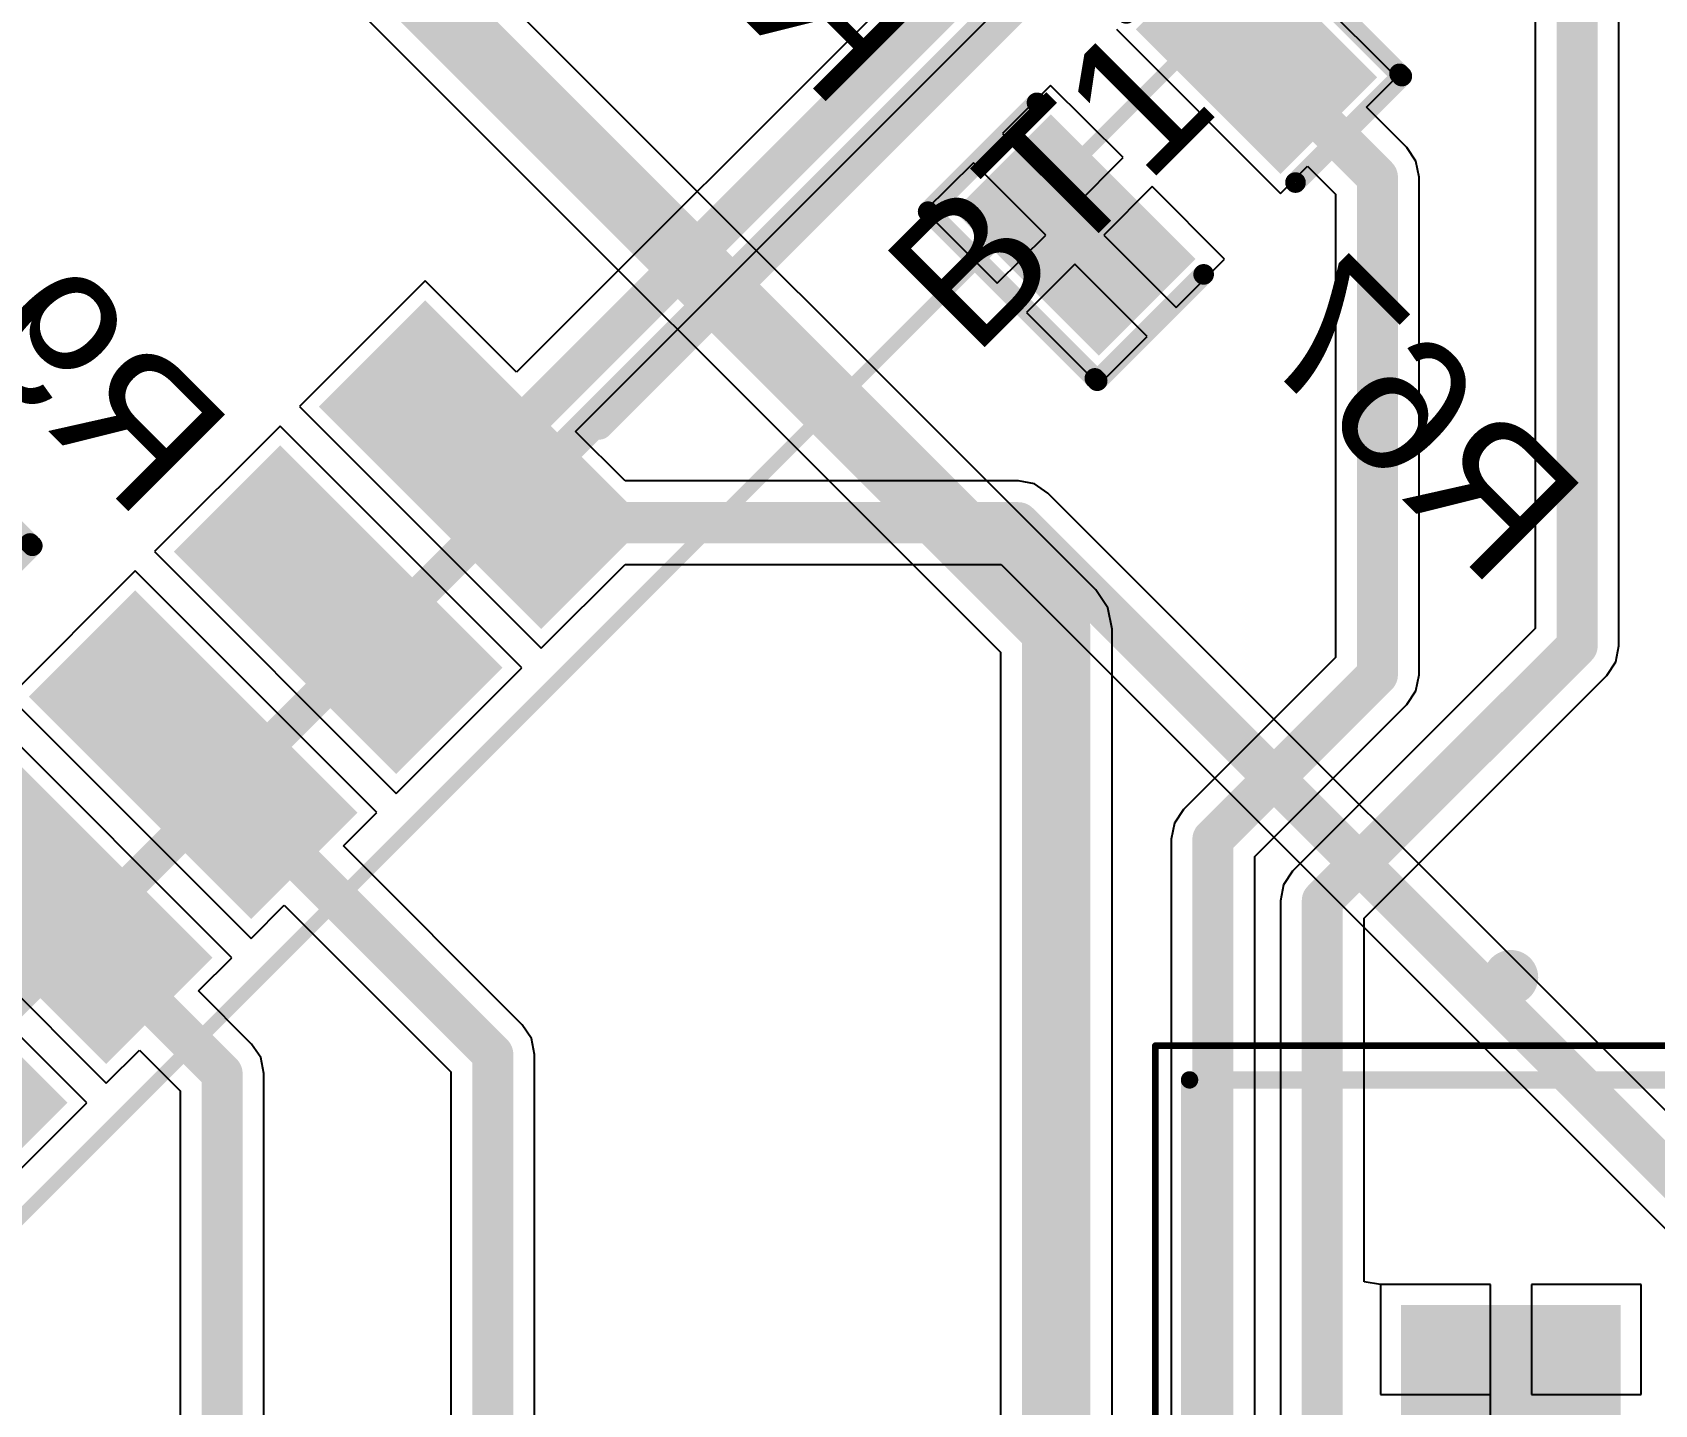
# Model space of a CAD drawing. Header units: millimetres. Extents: x 95 to 305, y 96 to 295.
# Drawn here: x 275.92 to 287.78, y 206.05 to 216.08 of the extents above; entities that cross this region are included whole.
import ezdxf

# ---------------------------------------------------------------- set-up
doc = ezdxf.new("R2010")
doc.units = ezdxf.units.MM
for name, color, linetype in [('BottomLayer', 5, 'Continuous'), ('BottomOverlay', 54, 'Continuous'), ('BottomPaste', 16, 'Continuous'), ('BottomSolder', 6, 'Continuous'), ('Mechanical1', 6, 'Continuous'), ('Mechanical11', 56, 'Continuous'), ('Mechanical13', 56, 'Continuous'), ('Mechanical15', 56, 'Continuous'), ('MultiLayer', 9, 'Continuous'), ('PadHoleLayer', 156, 'Continuous'), ('TopLayer', 1, 'Continuous'), ('TopOverlay', 2, 'Continuous'), ('TopPaste', 8, 'Continuous'), ('TopSolder', 216, 'Continuous')]:
    doc.layers.add(name, color=color, linetype=linetype)
doc.styles.add('Arial', font='arial.ttf', dxfattribs={"height": 0.2})

# ---------------------------------------------------------------- blocks, each defined once
blk = doc.blocks.new('JST_XH_4_45')
at = {"layer": 'BottomLayer'}
blk.add_hatch(color=5, dxfattribs=at).paths.add_polyline_path([(-4.504, 0.229), (-2.996, 0.229), (-2.996, -1.279), (-4.504, -1.279)])
h = blk.add_hatch(color=5, dxfattribs=at)
edge = h.paths.add_edge_path()
edge.add_arc((-1.25, -0.525), 0.754, 0, 360)
h = blk.add_hatch(color=5, dxfattribs=at)
edge = h.paths.add_edge_path()
edge.add_arc((1.25, -0.525), 0.754, 0, 360)
h = blk.add_hatch(color=5, dxfattribs=at)
edge = h.paths.add_edge_path()
edge.add_arc((3.75, -0.525), 0.754, 0, 360)
at = {"layer": 'BottomSolder'}
blk.add_hatch(color=6, dxfattribs=at).paths.add_polyline_path([(-4.554, 0.279), (-2.946, 0.279), (-2.946, -1.329), (-4.554, -1.329)])
h = blk.add_hatch(color=6, dxfattribs=at)
edge = h.paths.add_edge_path()
edge.add_arc((-1.25, -0.525), 0.804, 0, 360)
h = blk.add_hatch(color=6, dxfattribs=at)
edge = h.paths.add_edge_path()
edge.add_arc((1.25, -0.525), 0.804, 0, 360)
h = blk.add_hatch(color=6, dxfattribs=at)
edge = h.paths.add_edge_path()
edge.add_arc((3.75, -0.525), 0.804, 0, 360)
at = {"layer": 'MultiLayer'}
h = blk.add_hatch(color=9, dxfattribs=at)
edge = h.paths.add_edge_path()
edge.add_arc((-1.25, -0.525), 0.754, 0, 360)
h = blk.add_hatch(color=9, dxfattribs=at)
edge = h.paths.add_edge_path()
edge.add_arc((1.25, -0.525), 0.754, 0, 360)
h = blk.add_hatch(color=9, dxfattribs=at)
edge = h.paths.add_edge_path()
edge.add_arc((3.75, -0.525), 0.754, 0, 360)
at = {"layer": 'PadHoleLayer'}
h = blk.add_hatch(color=156, dxfattribs=at)
edge = h.paths.add_edge_path()
edge.add_arc((-3.75, -0.525), 0.5, 0, 360)
h = blk.add_hatch(color=156, dxfattribs=at)
edge = h.paths.add_edge_path()
edge.add_arc((-1.25, -0.525), 0.5, 0, 360)
h = blk.add_hatch(color=156, dxfattribs=at)
edge = h.paths.add_edge_path()
edge.add_arc((1.25, -0.525), 0.5, 0, 360)
h = blk.add_hatch(color=156, dxfattribs=at)
edge = h.paths.add_edge_path()
edge.add_arc((3.75, -0.525), 0.5, 0, 360)
at = {"layer": 'TopLayer'}
blk.add_hatch(color=1, dxfattribs=at).paths.add_polyline_path([(-4.504, 0.229), (-2.996, 0.229), (-2.996, -1.279), (-4.504, -1.279)])
h = blk.add_hatch(color=1, dxfattribs=at)
edge = h.paths.add_edge_path()
edge.add_arc((-1.25, -0.525), 0.754, 0, 360)
h = blk.add_hatch(color=1, dxfattribs=at)
edge = h.paths.add_edge_path()
edge.add_arc((1.25, -0.525), 0.754, 0, 360)
h = blk.add_hatch(color=1, dxfattribs=at)
edge = h.paths.add_edge_path()
edge.add_arc((3.75, -0.525), 0.754, 0, 360)
at = {"layer": 'TopSolder'}
blk.add_hatch(color=216, dxfattribs=at).paths.add_polyline_path([(-4.554, 0.279), (-2.946, 0.279), (-2.946, -1.329), (-4.554, -1.329)])
h = blk.add_hatch(color=216, dxfattribs=at)
edge = h.paths.add_edge_path()
edge.add_arc((-1.25, -0.525), 0.804, 0, 360)
h = blk.add_hatch(color=216, dxfattribs=at)
edge = h.paths.add_edge_path()
edge.add_arc((1.25, -0.525), 0.804, 0, 360)
h = blk.add_hatch(color=216, dxfattribs=at)
edge = h.paths.add_edge_path()
edge.add_arc((3.75, -0.525), 0.804, 0, 360)
at = {"layer": 'Mechanical13', "const_width": 0.127}
for points in [[(-6.2, -2.875), (-6.2, 2.875)], [(6.2, 2.875), (-6.2, 2.875)], [(6.2, -2.875), (6.2, 2.875)], [(6.2, -2.875), (-6.2, -2.875)]]:
    blk.add_lwpolyline(points, dxfattribs=at)
at = {"layer": 'Mechanical13'}
for points, const_width in [([(-6.232, 2.875, 1), (-6.168, 2.875, 1)], 0.0635), ([(-6.232, 2.875, 1), (-6.168, 2.875, 1)], 0.0635), ([(6.168, 2.875, 1), (6.232, 2.875, 1)], 0.0635), ([(6.168, 2.875, 1), (6.232, 2.875, 1)], 0.0635), ([(-6.85, -0.525, 1), (-7.05, -0.525, 1)], 0.2), ([(-7.1, -0.525, 1), (-7, -0.525, 1)], 0.1), ([(-6.9, -0.525, 1), (-6.8, -0.525, 1)], 0.1), ([(-6.232, -2.875, 1), (-6.168, -2.875, 1)], 0.0635), ([(-6.232, -2.875, 1), (-6.168, -2.875, 1)], 0.0635), ([(6.168, -2.875, 1), (6.232, -2.875, 1)], 0.0635), ([(6.168, -2.875, 1), (6.232, -2.875, 1)], 0.0635)]:
    blk.add_lwpolyline(points, format="xyb", close=True, dxfattribs=dict(at, const_width=const_width))
at = {"layer": 'Mechanical15', "const_width": 0.05}
for points in [[(-6.45, -3.125), (-6.45, 3.125)], [(6.45, 3.125), (-6.45, 3.125)], [(6.45, -3.125), (6.45, 3.125)], [(6.45, -3.125), (-6.45, -3.125)]]:
    blk.add_lwpolyline(points, dxfattribs=at)
at = {"layer": 'Mechanical15', "const_width": 0.025}
for points in [[(-6.462, 3.125, 1), (-6.438, 3.125, 1)], [(-6.462, 3.125, 1), (-6.438, 3.125, 1)], [(6.438, 3.125, 1), (6.463, 3.125, 1)], [(6.438, 3.125, 1), (6.463, 3.125, 1)], [(-6.462, -3.125, 1), (-6.438, -3.125, 1)], [(-6.462, -3.125, 1), (-6.438, -3.125, 1)], [(6.438, -3.125, 1), (6.463, -3.125, 1)], [(6.438, -3.125, 1), (6.463, -3.125, 1)]]:
    blk.add_lwpolyline(points, format="xyb", close=True, dxfattribs=at)
at = {"layer": 'TopOverlay', "const_width": 0.127}
for points in [[(-6.2, -2.875), (-6.2, 2.875)], [(6.2, 2.875), (-6.2, 2.875)], [(6.2, -2.875), (6.2, 2.875)], [(6.2, -2.875), (-6.2, -2.875)]]:
    blk.add_lwpolyline(points, dxfattribs=at)
at = {"layer": 'TopOverlay'}
for points, const_width in [([(-6.232, 2.875, 1), (-6.168, 2.875, 1)], 0.0635), ([(-6.232, 2.875, 1), (-6.168, 2.875, 1)], 0.0635), ([(6.168, 2.875, 1), (6.232, 2.875, 1)], 0.0635), ([(6.168, 2.875, 1), (6.232, 2.875, 1)], 0.0635), ([(-6.85, -0.525, 1), (-7.05, -0.525, 1)], 0.2), ([(-7.1, -0.525, 1), (-7, -0.525, 1)], 0.1), ([(-6.9, -0.525, 1), (-6.8, -0.525, 1)], 0.1), ([(-6.232, -2.875, 1), (-6.168, -2.875, 1)], 0.0635), ([(-6.232, -2.875, 1), (-6.168, -2.875, 1)], 0.0635), ([(6.168, -2.875, 1), (6.232, -2.875, 1)], 0.0635), ([(6.168, -2.875, 1), (6.232, -2.875, 1)], 0.0635)]:
    blk.add_lwpolyline(points, format="xyb", close=True, dxfattribs=dict(at, const_width=const_width))
blk = doc.blocks.new('RES0805_B_81')
at = {"layer": 'BottomLayer'}
for points in [[(-1.388, 0.719), (-0.488, 0.719), (-0.488, -0.678), (-1.388, -0.678)], [(0.492, 0.719), (1.392, 0.719), (1.392, -0.678), (0.492, -0.678)]]:
    blk.add_hatch(color=5, dxfattribs=at).paths.add_polyline_path(points)
at = {"layer": 'BottomPaste'}
for points in [[(-1.388, 0.719), (-0.488, 0.719), (-0.488, -0.678), (-1.388, -0.678)], [(0.492, 0.719), (1.392, 0.719), (1.392, -0.678), (0.492, -0.678)]]:
    blk.add_hatch(color=16, dxfattribs=at).paths.add_polyline_path(points)
at = {"layer": 'BottomSolder'}
for points in [[(-1.438, 0.769), (-0.438, 0.769), (-0.438, -0.728), (-1.438, -0.728)], [(0.442, 0.769), (1.442, 0.769), (1.442, -0.728), (0.442, -0.728)]]:
    blk.add_hatch(color=6, dxfattribs=at).paths.add_polyline_path(points)
at = {"layer": 'BottomOverlay', "const_width": 0.15}
for points in [[(-1.575, 0.9), (-0.45, 0.9)], [(-1.575, 0.875), (-1.575, -0.825)], [(0.475, 0.9), (1.575, 0.9)], [(1.575, 0.875), (1.575, -0.825)], [(-1.575, -0.85), (-0.475, -0.85)], [(0.475, -0.85), (1.575, -0.85)]]:
    blk.add_lwpolyline(points, dxfattribs=at)
at = {"layer": 'BottomOverlay', "const_width": 0.075}
for points in [[(-1.613, 0.9, 1), (-1.538, 0.9, 1)], [(-1.613, 0.875, 1), (-1.538, 0.875, 1)], [(-0.487, 0.9, 1), (-0.412, 0.9, 1)], [(0.437, 0.9, 1), (0.513, 0.9, 1)], [(1.538, 0.9, 1), (1.613, 0.9, 1)], [(1.538, 0.875, 1), (1.613, 0.875, 1)], [(-1.613, -0.825, 1), (-1.538, -0.825, 1)], [(-1.613, -0.85, 1), (-1.538, -0.85, 1)], [(-0.513, -0.85, 1), (-0.437, -0.85, 1)], [(0.437, -0.85, 1), (0.513, -0.85, 1)], [(1.538, -0.825, 1), (1.613, -0.825, 1)], [(1.538, -0.85, 1), (1.613, -0.85, 1)]]:
    blk.add_lwpolyline(points, format="xyb", close=True, dxfattribs=at)
blk = doc.blocks.new('RES0805_B_125')
at = {"layer": 'BottomLayer'}
for points in [[(-1.388, 0.719), (-0.488, 0.719), (-0.488, -0.678), (-1.388, -0.678)], [(0.492, 0.719), (1.392, 0.719), (1.392, -0.678), (0.492, -0.678)]]:
    blk.add_hatch(color=5, dxfattribs=at).paths.add_polyline_path(points)
at = {"layer": 'BottomPaste'}
for points in [[(-1.388, 0.719), (-0.488, 0.719), (-0.488, -0.678), (-1.388, -0.678)], [(0.492, 0.719), (1.392, 0.719), (1.392, -0.678), (0.492, -0.678)]]:
    blk.add_hatch(color=16, dxfattribs=at).paths.add_polyline_path(points)
at = {"layer": 'BottomSolder'}
for points in [[(-1.438, 0.769), (-0.438, 0.769), (-0.438, -0.728), (-1.438, -0.728)], [(0.442, 0.769), (1.442, 0.769), (1.442, -0.728), (0.442, -0.728)]]:
    blk.add_hatch(color=6, dxfattribs=at).paths.add_polyline_path(points)
at = {"layer": 'BottomOverlay', "const_width": 0.15}
for points in [[(-0.45, 0.9), (-1.575, 0.9)], [(-1.575, -0.825), (-1.575, 0.875)], [(1.575, 0.9), (0.475, 0.9)], [(1.575, -0.825), (1.575, 0.875)], [(-0.475, -0.85), (-1.575, -0.85)], [(1.575, -0.85), (0.475, -0.85)]]:
    blk.add_lwpolyline(points, dxfattribs=at)
at = {"layer": 'BottomOverlay', "const_width": 0.075}
for points in [[(-1.613, 0.9, 1), (-1.538, 0.9, 1)], [(-1.613, 0.875, 1), (-1.538, 0.875, 1)], [(-0.488, 0.9, 1), (-0.413, 0.9, 1)], [(0.437, 0.9, 1), (0.512, 0.9, 1)], [(1.537, 0.9, 1), (1.612, 0.9, 1)], [(1.537, 0.875, 1), (1.612, 0.875, 1)], [(-1.613, -0.825, 1), (-1.538, -0.825, 1)], [(-1.613, -0.85, 1), (-1.538, -0.85, 1)], [(-0.513, -0.85, 1), (-0.438, -0.85, 1)], [(0.437, -0.85, 1), (0.512, -0.85, 1)], [(1.537, -0.825, 1), (1.612, -0.825, 1)], [(1.537, -0.85, 1), (1.612, -0.85, 1)]]:
    blk.add_lwpolyline(points, format="xyb", close=True, dxfattribs=at)
blk = doc.blocks.new('HC_05_197')
at = {"layer": 'TopLayer'}
for points in [[(7.714, 7.287), (7.714, 6.287), (5.514, 6.287), (5.514, 7.287)], [(7.714, 5.787), (7.714, 4.787), (5.514, 4.787), (5.514, 5.787)], [(7.714, 4.287), (7.714, 3.287), (5.514, 3.287), (5.514, 4.287)], [(7.714, 2.787), (7.714, 1.787), (5.514, 1.787), (5.514, 2.787)], [(7.714, 1.287), (7.714, 0.287), (5.514, 0.287), (5.514, 1.287)]]:
    blk.add_hatch(color=1, dxfattribs=at).paths.add_polyline_path(points)
at = {"layer": 'TopPaste'}
for points in [[(7.714, 7.287), (7.714, 6.287), (5.514, 6.287), (5.514, 7.287)], [(7.714, 5.787), (7.714, 4.787), (5.514, 4.787), (5.514, 5.787)], [(7.714, 4.287), (7.714, 3.287), (5.514, 3.287), (5.514, 4.287)], [(7.714, 2.787), (7.714, 1.787), (5.514, 1.787), (5.514, 2.787)], [(7.714, 1.287), (7.714, 0.287), (5.514, 0.287), (5.514, 1.287)]]:
    blk.add_hatch(color=8, dxfattribs=at).paths.add_polyline_path(points)
at = {"layer": 'TopSolder'}
for points in [[(7.764, 7.337), (7.764, 6.237), (5.464, 6.237), (5.464, 7.337)], [(7.764, 5.837), (7.764, 4.737), (5.464, 4.737), (5.464, 5.837)], [(7.764, 4.337), (7.764, 3.237), (5.464, 3.237), (5.464, 4.337)], [(7.764, 2.837), (7.764, 1.737), (5.464, 1.737), (5.464, 2.837)], [(7.764, 1.337), (7.764, 0.237), (5.464, 0.237), (5.464, 1.337)]]:
    blk.add_hatch(color=216, dxfattribs=at).paths.add_polyline_path(points)
at = {"layer": 'Mechanical1', "const_width": 0.1}
blk.add_lwpolyline([(6.924, -12.973), (6.924, 15.037)], dxfattribs=at)
at = {"layer": 'Mechanical11', "const_width": 0.254}
blk.add_lwpolyline([(6.957, -14.295), (6.957, 15.042)], dxfattribs=at)
at = {"layer": 'Mechanical15', "const_width": 0.1}
blk.add_lwpolyline([(8.114, -14.713), (8.114, 15.287)], dxfattribs=at)
at = {"layer": 'TopOverlay', "const_width": 0.2}
blk.add_lwpolyline([(7.014, 7.587), (7.014, 15.137)], dxfattribs=at)
at = {"layer": 'TopOverlay', "const_width": 0.1}
blk.add_lwpolyline([(6.964, 7.587, 1), (7.064, 7.587, 1)], format="xyb", close=True, dxfattribs=at)

msp = doc.modelspace()

# ---------------------------------------------------------------- linework, layer by layer
at = {"layer": 'BottomLayer'}
for p, q in [((283.694, 212.006), (274.97, 220.73)), ((274.393, 220.153), (282.998, 211.549)), ((285.894, 215.755), (284.694, 216.955)), ((287.521, 211.596), (287.521, 216.868)), ((286.909, 216.572), (286.909, 211.723)), ((283.845, 216.106), (285.045, 214.906)), ((283.364, 215.696), (283.011, 215.343)), ((283.894, 215.167), (283.364, 215.696)), ((285.675, 215.536), (285.894, 215.755)), ((285.97, 215.242), (285.675, 215.536)), ((283.011, 215.343), (283.54, 214.813)), ((286.036, 215.142), (285.97, 215.242)), ((285.97, 215.242), (285.97, 215.242)), ((282.799, 215.13), (282.445, 214.777)), ((283.328, 214.601), (282.799, 215.13)), ((283.54, 214.813), (283.894, 215.167)), ((285.045, 214.906), (285.243, 215.104)), ((285.243, 215.104), (285.448, 214.899)), ((286.06, 215.025), (286.036, 215.142)), ((286.06, 211.384), (286.06, 215.025)), ((286.06, 215.025), (286.06, 215.025)), ((284.106, 214.955), (283.752, 214.601)), ((284.635, 214.425), (284.106, 214.955)), ((285.448, 214.899), (285.448, 211.511)), ((282.445, 214.777), (282.974, 214.248)), ((282.974, 214.248), (283.328, 214.601)), ((283.752, 214.601), (284.282, 214.072)), ((283.54, 214.389), (283.187, 214.035)), ((284.069, 213.86), (283.54, 214.389)), ((284.282, 214.072), (284.635, 214.425)), ((283.187, 214.035), (283.716, 213.506)), ((283.716, 213.506), (284.069, 213.86)), ((283.782, 211.874), (283.694, 212.006)), ((283.694, 212.006), (283.694, 212.006)), ((283.813, 211.718), (283.782, 211.874)), ((283.813, 201.965), (283.813, 211.718)), ((283.813, 211.718), (283.813, 211.718)), ((286.909, 211.723), (285.134, 209.948)), ((282.998, 211.549), (282.998, 201.796)), ((287.497, 211.479), (287.521, 211.596)), ((287.521, 211.596), (287.521, 211.596)), ((285.448, 211.511), (284.335, 210.398)), ((287.431, 211.38), (287.497, 211.479)), ((285.656, 209.605), (287.431, 211.38)), ((286.036, 211.267), (286.06, 211.384)), ((287.431, 211.38), (287.431, 211.38)), ((285.97, 211.168), (286.036, 211.267)), ((284.857, 210.055), (285.97, 211.168)), ((285.97, 211.168), (285.97, 211.168)), ((284.335, 210.398), (284.269, 210.299)), ((284.269, 210.299), (284.245, 210.182)), ((284.245, 210.182), (284.245, 210.182)), ((284.245, 210.182), (284.245, 203.15)), ((284.857, 203.277), (284.857, 210.055)), ((285.134, 209.948), (285.068, 209.849)), ((285.068, 209.849), (285.045, 209.732)), ((285.045, 209.732), (285.045, 209.732)), ((285.045, 209.732), (285.045, 204.851)), ((285.656, 206.943), (285.656, 209.605)), ((285.776, 206.925), (285.656, 206.943)), ((285.783, 206.925), (285.776, 206.925)), ((286.58, 206.925), (285.783, 206.925)), ((286.58, 205.971), (286.58, 206.925)), ((287.684, 206.925), (286.88, 206.925)), ((286.88, 206.925), (286.88, 206.121)), ((287.684, 206.121), (287.684, 206.925)), ((286.88, 206.121), (287.684, 206.121))]:
    msp.add_line(p, q, dxfattribs=at)
for points, const_width in [([(274.546, 220.577), (283.405, 211.718)], 0.5), ([(283.231, 217.549), (284.869, 215.91)], 0.3), ([(287.215, 211.596), (287.215, 216.868)], 0.3), ([(284.869, 215.91), (285.754, 215.025)], 0.3), ([(284.869, 215.91), (284.869, 215.91)], 0.3), ([(285.754, 211.384), (285.754, 215.025)], 0.3), ([(283.405, 201.796), (283.405, 211.718)], 0.5), ([(285.351, 209.732), (287.215, 211.596)], 0.3), ([(284.551, 210.182), (285.754, 211.384)], 0.3), ([(284.551, 203.15), (284.551, 210.182)], 0.3), ([(285.351, 204.851), (285.351, 209.732)], 0.3)]:
    msp.add_lwpolyline(points, dxfattribs=dict(at, const_width=const_width))
for points, const_width in [([(284.794, 215.91, 1), (284.944, 215.91, 1)], 0.15), ([(284.794, 215.91, 1), (284.944, 215.91, 1)], 0.15), ([(284.794, 215.91, 1), (284.944, 215.91, 1)], 0.15), ([(284.794, 215.91, 1), (284.944, 215.91, 1)], 0.15), ([(285.679, 215.025, 1), (285.829, 215.025, 1)], 0.15), ([(285.679, 215.025, 1), (285.829, 215.025, 1)], 0.15), ([(283.28, 211.718, 1), (283.53, 211.718, 1)], 0.25), ([(283.28, 211.718, 1), (283.53, 211.718, 1)], 0.25), ([(287.14, 211.596, 1), (287.29, 211.596, 1)], 0.15), ([(287.14, 211.596, 1), (287.29, 211.596, 1)], 0.15), ([(285.679, 211.384, 1), (285.829, 211.384, 1)], 0.15), ([(285.679, 211.384, 1), (285.829, 211.384, 1)], 0.15), ([(284.476, 210.182, 1), (284.626, 210.182, 1)], 0.15), ([(284.476, 210.182, 1), (284.626, 210.182, 1)], 0.15), ([(285.276, 209.732, 1), (285.426, 209.732, 1)], 0.15), ([(285.276, 209.732, 1), (285.426, 209.732, 1)], 0.15)]:
    msp.add_lwpolyline(points, format="xyb", close=True, dxfattribs=dict(at, const_width=const_width))
at = {"layer": 'TopLayer'}
for p, q in [((285.752, 219.893), (279.457, 213.597)), ((279.889, 213.165), (286.274, 219.55)), ((278.789, 214.265), (277.87, 213.346)), ((279.457, 213.597), (278.789, 214.265)), ((277.87, 213.346), (279.637, 211.578)), ((277.728, 213.204), (276.809, 212.285)), ((279.496, 211.436), (277.728, 213.204)), ((280.251, 212.803), (279.889, 213.165)), ((283.128, 212.803), (280.251, 212.803)), ((283.245, 212.78), (283.128, 212.803)), ((283.128, 212.803), (283.128, 212.803)), ((283.344, 212.713), (283.245, 212.78)), ((288.966, 207.091), (283.344, 212.713)), ((276.809, 212.285), (278.577, 210.517)), ((276.668, 212.144), (275.748, 211.224)), ((278.435, 210.376), (276.668, 212.144)), ((279.637, 211.578), (280.251, 212.191)), ((280.251, 212.191), (283.001, 212.191)), ((283.001, 212.191), (288.444, 206.748)), ((278.577, 210.517), (279.496, 211.436)), ((275.748, 211.224), (277.516, 209.456)), ((277.375, 209.315), (275.607, 211.083)), ((278.192, 210.132), (278.435, 210.376)), ((274.688, 210.164), (276.455, 208.396)), ((279.5, 208.824), (278.192, 210.132)), ((276.314, 208.254), (274.546, 210.022)), ((277.516, 209.456), (277.759, 209.7)), ((277.759, 209.7), (278.978, 208.481)), ((277.131, 209.072), (277.375, 209.315)), ((277.52, 208.683), (277.131, 209.072)), ((279.567, 208.725), (279.5, 208.824)), ((279.59, 208.608), (279.567, 208.725)), ((276.455, 208.396), (276.699, 208.639)), ((276.699, 208.639), (276.998, 208.34)), ((277.587, 208.584), (277.52, 208.683)), ((277.61, 208.467), (277.587, 208.584)), ((279.59, 203.042), (279.59, 208.608)), ((279.59, 208.608), (279.59, 208.608)), ((277.61, 203.042), (277.61, 208.467)), ((277.61, 208.467), (277.61, 208.467)), ((278.978, 208.481), (278.978, 203.042)), ((276.998, 208.34), (276.998, 203.042)), ((275.395, 207.335), (276.314, 208.254)), ((286.58, 206.925), (285.776, 206.925)), ((285.776, 206.925), (285.776, 206.121)), ((286.58, 206.121), (286.58, 206.925)), ((287.684, 206.925), (286.88, 206.925)), ((286.88, 206.925), (286.88, 206.121)), ((287.684, 206.121), (287.684, 206.925)), ((285.776, 206.121), (286.58, 206.121)), ((286.88, 206.121), (287.684, 206.121))]:
    msp.add_line(p, q, dxfattribs=at)
at = {"layer": 'TopLayer', "const_width": 0.3}
for points in [[(279.213, 212.921), (286.058, 219.766)], [(279.213, 212.921), (279.637, 212.497)], [(279.213, 212.921), (279.213, 212.921)], [(279.637, 212.497), (283.128, 212.497)], [(283.128, 212.497), (288.75, 206.875)], [(277.092, 210.8), (277.092, 210.8)], [(277.092, 210.8), (279.284, 208.608)], [(276.031, 209.739), (277.304, 208.467)], [(279.284, 202.542), (279.284, 208.608)], [(277.304, 202.542), (277.304, 208.467)]]:
    msp.add_lwpolyline(points, dxfattribs=at)
at = {"layer": 'TopLayer', "const_width": 0.15}
for points in [[(279.138, 212.921, 1), (279.288, 212.921, 1)], [(279.138, 212.921, 1), (279.288, 212.921, 1)], [(279.138, 212.921, 1), (279.288, 212.921, 1)], [(279.138, 212.921, 1), (279.288, 212.921, 1)], [(279.562, 212.497, 1), (279.712, 212.497, 1)], [(279.562, 212.497, 1), (279.712, 212.497, 1)], [(283.053, 212.497, 1), (283.203, 212.497, 1)], [(283.053, 212.497, 1), (283.203, 212.497, 1)], [(277.017, 210.8, 1), (277.167, 210.8, 1)], [(277.017, 210.8, 1), (277.167, 210.8, 1)], [(277.017, 210.8, 1), (277.167, 210.8, 1)], [(275.956, 209.739, 1), (276.106, 209.739, 1)], [(279.209, 208.608, 1), (279.359, 208.608, 1)], [(279.209, 208.608, 1), (279.359, 208.608, 1)], [(277.229, 208.467, 1), (277.379, 208.467, 1)], [(277.229, 208.467, 1), (277.379, 208.467, 1)]]:
    msp.add_lwpolyline(points, format="xyb", close=True, dxfattribs=at)

# ---------------------------------------------------------------- block references
for name, p, rotation in [('HC_05_197', (269.737, 212.799), 315), ('RES0805_B_81', (284.218, 215.25), 45), ('RES0805_B_125', (274.166, 211.85), 225), ('JST_XH_4_45', (287.255, 202.221), 270)]:
    msp.add_blockref(name, p, dxfattribs=dict(rotation=rotation))

# ---------------------------------------------------------------- texts
at = {"layer": 'BottomOverlay', "style": 'Arial', "text_generation_flag": 2}
for s, p in [('R70', (281.8, 215.5)), ('R67', (286.6, 212)), ('R9', (276.7, 212.5))]:
    msp.add_text(s, height=1, rotation=315, dxfattribs=at).set_placement(p)
at = {"layer": 'TopOverlay', "style": 'Arial'}
msp.add_text('BT1', height=1, rotation=45, dxfattribs=at).set_placement((282.8, 213.7))

doc.saveas('drawing.dxf')
